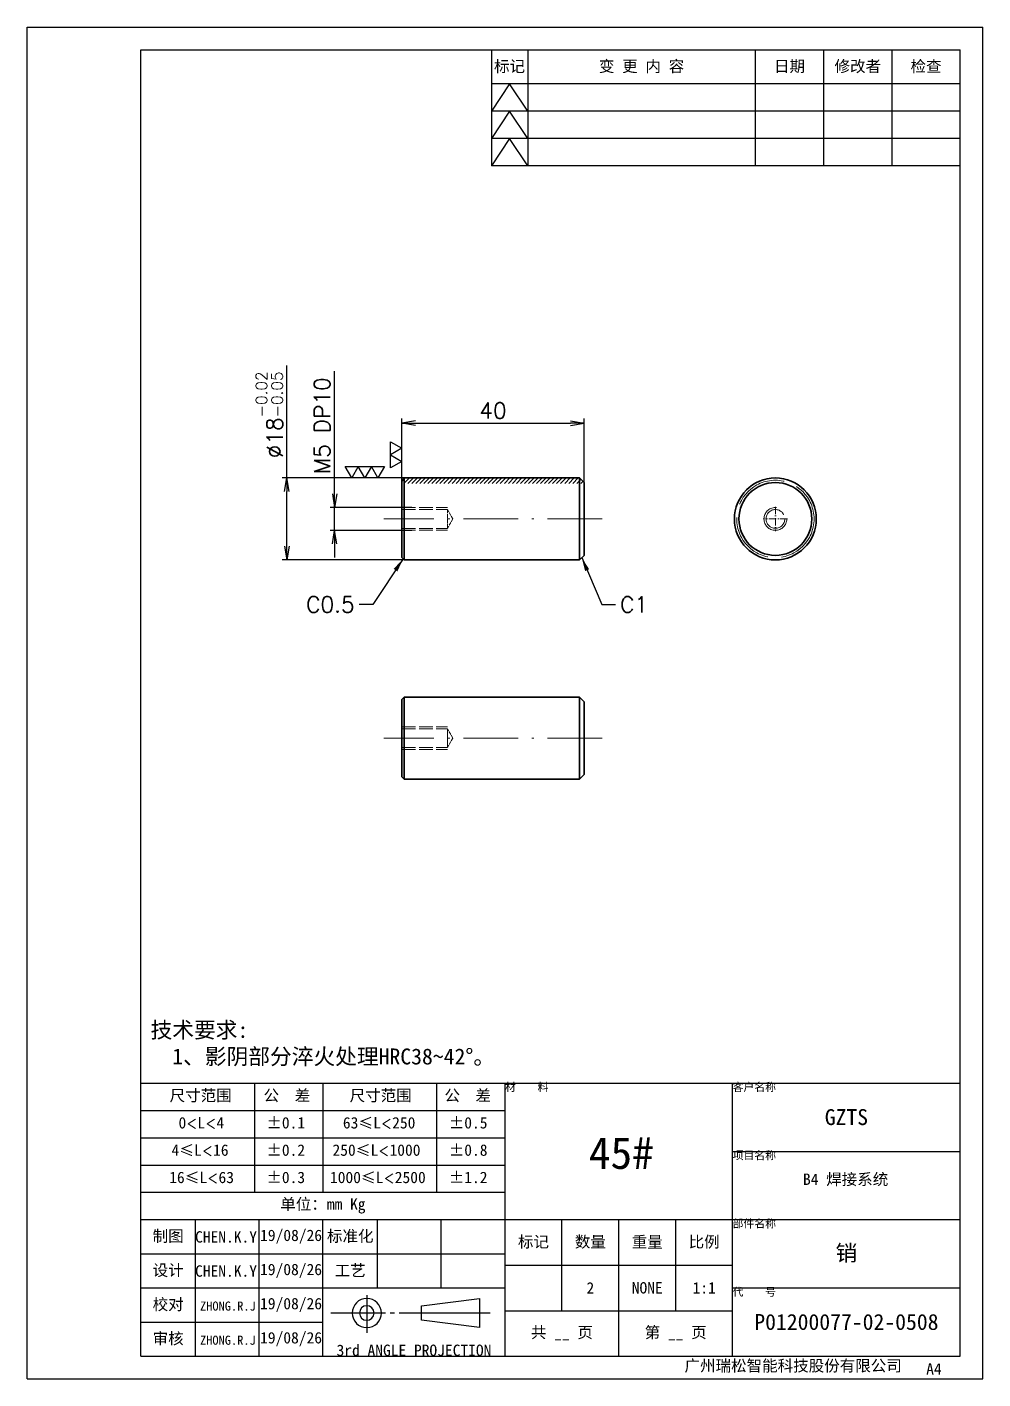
# Model space of a CAD drawing. Extents: x 0 to 18500, y -51 to 3802.
# Drawn here: x 13170.4 to 13380.4, y -5.1 to 291.9 of the extents above; entities that cross this region are included whole.
import ezdxf

# ---------------------------------------------------------------- set-up
doc = ezdxf.new("R2010")
doc.units = 0
doc.header["$MEASUREMENT"] = 0
for name, pattern in [('CENTER-HOKUTO', [23, 20, -1, 1, -1]), ('DASHDOT', [18.5, 12, -3, 0.5, -3]), ('DASHED', [15, 12, -3]), ('DASHSPACE', [30, 12, -18]), ('HIDDEN-HOKUTO', [3.8, 2.5, -1.3])]:
    doc.linetypes.add(name, pattern=pattern)
doc.layers.get('0').update_dxf_attribs({"linetype": 'CONTINUOUS'})
doc.layers.get('DEFPOINTS').update_dxf_attribs({"linetype": 'CONTINUOUS'})
for name, color, linetype in [('AM_7', 2, 'CENTER-HOKUTO'), ('AM_HID', 1, 'HIDDEN-HOKUTO'), ('TITLE_FRAME', 7, 'CONTINUOUS'), ('WORD_DIM', 253, 'CONTINUOUS')]:
    doc.layers.add(name, color=color, linetype=linetype)
doc.layers.add('SOLID LINE', color=7, linetype='CONTINUOUS', lineweight=30)
doc.styles.get("Standard").update_dxf_attribs({"font": 'romans.shx', "bigfont": 'bigfont.shx'})
doc.dimstyles.new('RS-1-1', dxfattribs={"dimtxt": 3.5, "dimasz": 3, "dimexe": 1, "dimexo": 0, "dimgap": 1, "dimtad": 3, "dimdec": 4, "dimdsep": 46, "dimtxsty": 'Standard', "dimblk1": 'OPEN', "dimblk2": 'OPEN', "dimsah": 1, "dimcen": 0, "dimclrd": 256, "dimclre": 256, "dimclrt": 3, "dimadec": 0, "dimazin": 0, "dimtfac": 1, "dimtdec": 4, "dimtmove": 0, "dimatfit": 3, "dimfxl": 0, "dimtolj": 1, "dimtzin": 0, "dimarcsym": 0})

# ---------------------------------------------------------------- blocks, each defined once
blk = doc.blocks.new('_OPEN')
at = {"color": 0}
for p, q in [((-1, 0.167), (0, 0)), ((-1, -0.167), (0, 0)), ((0, 0), (-1, 0))]:
    blk.add_line(p, q, dxfattribs=at)
blk = doc.blocks.new('*D1583')
at = {"layer": 'DEFPOINTS', "color": 0, "linetype": 'Continuous'}
for p in [(13292.8, 204.86), (13252.8, 191.58), (13292.8, 191.06)]:
    blk.add_point(p, dxfattribs=at)
at = {"layer": 'WORD_DIM', "linetype": 'Continuous', "lineweight": -2}
for p, q in [((13252.8, 191.58), (13252.8, 205.86)), ((13292.8, 191.06), (13292.8, 205.86)), ((13255.8, 204.86), (13289.8, 204.86))]:
    blk.add_line(p, q, dxfattribs=at)
at = {"layer": 'WORD_DIM', "linetype": 'Continuous', "lineweight": -2, "xscale": 3, "yscale": 3, "zscale": 3, "rotation": 180}
blk.add_blockref('_OPEN', (13252.8, 204.86), dxfattribs=at)
at = {"layer": 'WORD_DIM', "linetype": 'Continuous', "lineweight": -2, "xscale": 3, "yscale": 3, "zscale": 3}
blk.add_blockref('_OPEN', (13292.8, 204.86), dxfattribs=at)
at = {"layer": 'WORD_DIM', "color": 3, "linetype": 'Continuous', "insert": (13272.8, 207.61), "char_height": 3.5, "attachment_point": 5}
blk.add_mtext('\\A1;40', dxfattribs=at)
blk = doc.blocks.new('shiage2')
at = {"layer": 'WORD_DIM', "color": 3, "linetype": 'Continuous'}
for p, q in [((-1.44, 2.5), (4.33, 2.5)), ((0, 0), (-1.44, 2.5)), ((1.44, 2.5), (0, 0)), ((2.89, 0), (1.44, 2.5)), ((4.33, 2.5), (2.89, 0))]:
    blk.add_line(p, q, dxfattribs=at)
blk = doc.blocks.new('*D1584')
at = {"layer": 'DEFPOINTS', "color": 0, "linetype": 'Continuous'}
for p in [(13238.01, 186.3), (13254.95, 186.3), (13254.95, 181.3)]:
    blk.add_point(p, dxfattribs=at)
at = {"layer": 'WORD_DIM', "linetype": 'Continuous', "lineweight": -2}
for p, q in [((13238.01, 189.3), (13238.01, 216.24)), ((13254.95, 186.3), (13237.01, 186.3)), ((13238.01, 181.3), (13238.01, 186.3)), ((13254.95, 181.3), (13237.01, 181.3)), ((13238.01, 178.3), (13238.01, 175.3))]:
    blk.add_line(p, q, dxfattribs=at)
at = {"layer": 'WORD_DIM', "linetype": 'Continuous', "lineweight": -2, "xscale": 3, "yscale": 3, "zscale": 3}
for p, rotation in [((13238.01, 186.3), 270), ((13238.01, 181.3), 90)]:
    blk.add_blockref('_OPEN', p, dxfattribs=dict(at, rotation=rotation))
at = {"layer": 'WORD_DIM', "color": 3, "linetype": 'Continuous', "insert": (13235.26, 204.27), "char_height": 3.5, "attachment_point": 5, "rotation": 90}
blk.add_mtext('\\A1;M5 DP10', dxfattribs=at)
blk = doc.blocks.new('shiage3')
at = {"layer": 'WORD_DIM', "color": 3, "linetype": 'Continuous'}
for p, q in [((-1.44, 2.5), (7.22, 2.5)), ((0, 0), (-1.44, 2.5)), ((1.44, 2.5), (0, 0)), ((2.89, 0), (1.44, 2.5)), ((4.33, 2.5), (2.89, 0)), ((5.77, 0), (4.33, 2.5)), ((7.22, 2.5), (5.77, 0))]:
    blk.add_line(p, q, dxfattribs=at)
blk = doc.blocks.new('*D1585')
at = {"layer": 'DEFPOINTS', "color": 0, "linetype": 'Continuous'}
for p in [(13227.52, 192.8), (13253.3, 192.8), (13254.61, 174.8)]:
    blk.add_point(p, dxfattribs=at)
at = {"layer": 'WORD_DIM', "linetype": 'Continuous', "lineweight": -2}
for p, q in [((13227.52, 192.8), (13227.52, 217.52)), ((13253.3, 192.8), (13226.52, 192.8)), ((13227.52, 177.8), (13227.52, 189.8)), ((13254.61, 174.8), (13226.52, 174.8))]:
    blk.add_line(p, q, dxfattribs=at)
at = {"layer": 'WORD_DIM', "linetype": 'Continuous', "lineweight": -2, "xscale": 3, "yscale": 3, "zscale": 3}
for p, rotation in [((13227.52, 192.8), 90), ((13227.52, 174.8), 270)]:
    blk.add_blockref('_OPEN', p, dxfattribs=dict(at, rotation=rotation))
at = {"layer": 'WORD_DIM', "color": 3, "linetype": 'Continuous', "insert": (13223.66, 206.66), "char_height": 3.5, "attachment_point": 5, "rotation": 90}
blk.add_mtext('%%C18{\\H2.450000;\\S-0.02^ -0.05;}', dxfattribs=at)

msp = doc.modelspace()

# ---------------------------------------------------------------- hatches: boundary and pattern name
at = {"layer": 'WORD_DIM', "linetype": 'Continuous'}
h = msp.add_hatch(dxfattribs=at)
h.set_pattern_fill('ANSI31', color=3, scale=5, style=0)
h.set_pattern_definition([(45, (-17668.37933, 7991.16584), (-0.441941738, 0.441941738), [])])
h.paths.add_polyline_path([(13291.80327, 192.80224), (13253.30327, 192.80224), (13253.30327, 191.57584), (13291.80327, 191.57584)])
h.paths.add_polyline_path([(13253.30327, 192.80224), (13252.80327, 192.30224), (13252.80327, 191.57584), (13253.30327, 191.57584)])
h.paths.add_polyline_path([(13291.80327, 192.80224), (13291.80327, 191.57584), (13292.80327, 191.57584), (13292.80327, 191.80224)])

# ---------------------------------------------------------------- linework, layer by layer
at = {"color": 7, "lineweight": 35, "ltscale": 0.017678}
for p, q in [((13252.80327, 192.30224), (13253.30327, 192.80224)), ((13252.80327, 175.30224), (13253.30327, 174.80224)), ((13252.80327, 144.1578), (13253.30327, 144.6578)), ((13252.80327, 127.1578), (13253.30327, 126.6578))]:
    msp.add_line(p, q, dxfattribs=at)
at = {"color": 7, "lineweight": 35, "ltscale": 0.2125}
for p, q in [((13252.80327, 183.80224), (13252.80327, 192.30224)), ((13252.80327, 175.30224), (13252.80327, 183.80224))]:
    msp.add_line(p, q, dxfattribs=at)
at = {"color": 7, "lineweight": 35, "ltscale": 0.225}
for p, q in [((13253.30327, 183.80224), (13253.30327, 192.80224)), ((13291.80327, 183.80224), (13291.80327, 192.80224)), ((13253.30327, 174.80224), (13253.30327, 183.80224)), ((13291.80327, 174.80224), (13291.80327, 183.80224))]:
    msp.add_line(p, q, dxfattribs=at)
at = {"color": 7, "lineweight": 35}
for p, q in [((13253.30327, 192.80224), (13291.80327, 192.80224)), ((13253.30327, 174.80224), (13291.80327, 174.80224)), ((13253.30327, 144.6578), (13291.80327, 144.6578)), ((13253.30327, 126.6578), (13291.80327, 126.6578))]:
    msp.add_line(p, q, dxfattribs=at)
at = {"color": 7, "lineweight": 35, "ltscale": 0.035355}
for p, q in [((13292.80327, 191.80224), (13291.80327, 192.80224)), ((13292.80327, 175.80224), (13291.80327, 174.80224)), ((13291.80327, 144.6578), (13292.80327, 143.6578)), ((13291.80327, 126.6578), (13292.80327, 127.6578))]:
    msp.add_line(p, q, dxfattribs=at)
at = {"color": 7, "lineweight": 35, "ltscale": 0.2}
for p, q in [((13292.80327, 183.80224), (13292.80327, 191.80224)), ((13292.80327, 175.80224), (13292.80327, 183.80224))]:
    msp.add_line(p, q, dxfattribs=at)
at = {"color": 7, "lineweight": 35, "ltscale": 0.425}
msp.add_line((13252.80327, 127.1578), (13252.80327, 144.1578), dxfattribs=at)
at = {"color": 7, "lineweight": 35, "ltscale": 0.45}
for p, q in [((13253.30327, 126.6578), (13253.30327, 144.6578)), ((13291.80327, 126.6578), (13291.80327, 144.6578))]:
    msp.add_line(p, q, dxfattribs=at)
at = {"color": 7, "lineweight": 35, "ltscale": 0.4}
msp.add_line((13292.80327, 127.6578), (13292.80327, 143.6578), dxfattribs=at)
at = {"color": 7, "lineweight": 35}
for radius in [9, 8]:
    msp.add_circle((13334.83469, 183.80224), radius, dxfattribs=at)
at = {"color": 7, "linetype": 'DASHSPACE', "lineweight": 13}
msp.add_circle((13334.83469, 183.80224), 2.5, dxfattribs=at)
at = {"layer": 'AM_7', "linetype": 'DASHDOT', "lineweight": 13, "ltscale": 0.134355}
msp.add_line((13334.83469, 186.48935), (13334.83469, 181.11514), dxfattribs=at)
at = {"layer": 'AM_7', "linetype": 'DASHDOT', "lineweight": 13}
for p, q in [((13296.80327, 183.80224), (13248.80327, 183.80224)), ((13296.80327, 135.6578), (13248.80327, 135.6578))]:
    msp.add_line(p, q, dxfattribs=at)
at = {"layer": 'AM_7', "linetype": 'DASHDOT', "lineweight": 13, "ltscale": 0.134354}
msp.add_line((13337.52176, 183.80224), (13332.14762, 183.80224), dxfattribs=at)
at = {"layer": 'AM_HID', "linetype": 'DASHED', "lineweight": 13, "ltscale": 0.225}
for p, q in [((13253.30327, 183.80224), (13253.30327, 192.80224)), ((13291.80327, 183.80224), (13291.80327, 192.80224)), ((13253.30327, 174.80224), (13253.30327, 183.80224)), ((13291.80327, 174.80224), (13291.80327, 183.80224))]:
    msp.add_line(p, q, dxfattribs=at)
at = {"layer": 'AM_HID', "linetype": 'DASHED', "lineweight": 13, "ltscale": 0.25}
for p, q in [((13252.80327, 186.30224), (13262.80327, 186.30224)), ((13252.80327, 185.86923), (13262.80327, 185.86923)), ((13252.80327, 181.73526), (13262.80327, 181.73526)), ((13252.80327, 181.30224), (13262.80327, 181.30224)), ((13252.80327, 138.1578), (13262.80327, 138.1578)), ((13252.80327, 137.72479), (13262.80327, 137.72479)), ((13252.80327, 133.59082), (13262.80327, 133.59082)), ((13252.80327, 133.1578), (13262.80327, 133.1578))]:
    msp.add_line(p, q, dxfattribs=at)
at = {"layer": 'AM_HID', "linetype": 'DASHED', "lineweight": 13, "ltscale": 0.076449}
for p, q in [((13262.80327, 182.81128), (13262.80327, 185.86923)), ((13262.80327, 181.73526), (13262.80327, 184.79321))]:
    msp.add_line(p, q, dxfattribs=at)
at = {"layer": 'AM_HID', "linetype": 'DASHED', "lineweight": 13, "ltscale": 0.059669}
for p, q in [((13263.99663, 183.80224), (13262.80327, 185.86923)), ((13263.99663, 183.80224), (13262.80327, 181.73526)), ((13263.99663, 135.6578), (13262.80327, 137.72479)), ((13263.99663, 135.6578), (13262.80327, 133.59082))]:
    msp.add_line(p, q, dxfattribs=at)
at = {"layer": 'AM_HID', "linetype": 'DASHED', "lineweight": 13, "ltscale": 0.45}
for p, q in [((13253.30327, 126.6578), (13253.30327, 144.6578)), ((13291.80327, 126.6578), (13291.80327, 144.6578))]:
    msp.add_line(p, q, dxfattribs=at)
at = {"layer": 'AM_HID', "linetype": 'DASHED', "lineweight": 13, "ltscale": 0.097024}
for p, q in [((13262.80327, 133.84384), (13262.80327, 137.72479)), ((13262.80327, 133.59082), (13262.80327, 137.47177))]:
    msp.add_line(p, q, dxfattribs=at)
at = {"layer": 'AM_HID', "linetype": 'DASHED', "lineweight": 13}
for radius in [8.5, 2.067]:
    msp.add_circle((13334.83469, 183.80224), radius, dxfattribs=at)
at = {"layer": 'TITLE_FRAME', "linetype": 'Continuous'}
for p, q in [((13195.44067, 286.86842), (13375.44067, 286.86842)), ((13195.44067, -0.13158), (13195.44067, 286.86842)), ((13272.44067, 286.86842), (13272.44067, 261.36842)), ((13280.44067, 286.86842), (13280.44067, 261.36842)), ((13330.44067, 261.36842), (13330.44067, 286.86842)), ((13345.44067, 286.86842), (13345.44067, 261.36842)), ((13360.44067, 286.86842), (13360.44067, 261.36842)), ((13375.44067, 59.86842), (13375.44067, 286.86842)), ((13375.44067, 279.36842), (13272.44067, 279.36842)), ((13276.44067, 279.36842), (13272.44067, 273.36842)), ((13280.44067, 273.36842), (13276.44067, 279.36842)), ((13375.44067, 273.36842), (13272.44067, 273.36842)), ((13276.44067, 273.36842), (13272.44067, 267.36842)), ((13280.44067, 267.36842), (13276.44067, 273.36842)), ((13375.44067, 267.36842), (13272.44067, 267.36842)), ((13276.44067, 267.36842), (13272.44067, 261.36842)), ((13280.44067, 261.36842), (13276.44067, 267.36842)), ((13375.44067, 261.36842), (13272.44067, 261.36842)), ((13195.44067, 59.86842), (13375.44067, 59.86842)), ((13220.44067, 59.86842), (13220.44067, 35.86842)), ((13235.44067, 59.86842), (13235.44067, 35.86842)), ((13260.44067, 35.86842), (13260.44067, 59.86842)), ((13275.44067, -0.13158), (13275.44067, 59.86842)), ((13325.44067, -0.13158), (13325.44067, 59.86842)), ((13375.44067, -0.13158), (13375.44067, 59.86842)), ((13195.44067, 53.86842), (13275.44067, 53.86842)), ((13195.44067, 47.86842), (13275.44067, 47.86842)), ((13325.44067, 44.86842), (13375.44067, 44.86842)), ((13195.44067, 41.86842), (13275.44067, 41.86842)), ((13195.44067, 35.86842), (13275.44067, 35.86842)), ((13195.44067, 29.86842), (13375.44067, 29.86842)), ((13207.44067, -0.13158), (13207.44067, 29.86842)), ((13221.44067, -0.13158), (13221.44067, 29.86842)), ((13235.44067, -0.13158), (13235.44067, 29.86842)), ((13247.44067, 14.86842), (13247.44067, 29.86842)), ((13261.44067, 14.86842), (13261.44067, 29.86842)), ((13287.94067, 9.86842), (13287.94067, 29.86842)), ((13300.44067, -0.13158), (13300.44067, 29.86842)), ((13312.94067, 9.86842), (13312.94067, 29.86842)), ((13195.44067, 22.36842), (13275.44067, 22.36842)), ((13275.44067, 19.86842), (13325.44067, 19.86842)), ((13195.44067, 14.86842), (13275.44067, 14.86842)), ((13325.44067, 14.86842), (13375.44067, 14.86842)), ((13275.44067, 9.86842), (13325.44067, 9.86842)), ((13195.44067, 7.36842), (13235.44067, 7.36842)), ((13195.44067, -0.13158), (13375.44067, -0.13158))]:
    msp.add_line(p, q, dxfattribs=at)
at = {"layer": 'TITLE_FRAME', "color": 2, "linetype": 'CENTER-HOKUTO'}
for p, q in [((13245.07515, 13.28684), (13245.07515, 5.01804)), ((13272.18075, 9.35084), (13237.17275, 9.35084))]:
    msp.add_line(p, q, dxfattribs=at)
at = {"layer": 'TITLE_FRAME', "color": 3, "linetype": 'Continuous'}
for p, q in [((13257.07515, 10.95084), (13269.87515, 12.55084)), ((13269.87515, 12.55084), (13269.87515, 6.15084)), ((13257.07515, 7.75084), (13257.07515, 10.95084)), ((13269.87515, 6.15084), (13257.07515, 7.75084))]:
    msp.add_line(p, q, dxfattribs=at)
for radius in [3.2, 1.6]:
    msp.add_arc((13245.07515, 9.35084), radius, 0, 359.9893827, dxfattribs=at)
at = {"layer": 'WORD_DIM', "linetype": 'Continuous'}
for p, q in [((13170.44067, 291.86842), (13380.44067, 291.86842)), ((13170.44067, -5.13158), (13170.44067, 291.86842)), ((13170.44067, 291.86842), (13380.44067, 291.86842)), ((13380.44067, -5.13158), (13380.44067, 291.86842)), ((13170.44067, -5.13158), (13380.44067, -5.13158))]:
    msp.add_line(p, q, dxfattribs=at)

# ---------------------------------------------------------------- block references
at = {"layer": 'WORD_DIM', "color": 3, "linetype": 'Continuous', "rotation": 90}
msp.add_blockref('shiage2', (13252.80327, 196.44584), dxfattribs=at)
at = {"layer": 'WORD_DIM', "color": 3, "linetype": 'Continuous'}
msp.add_blockref('shiage3', (13241.77067, 192.80224), dxfattribs=at)

# ---------------------------------------------------------------- texts
at = {"layer": 'SOLID LINE', "ltscale": 0.5}
for s, insert, char_height, width, attachment_point in [('\\pt15;{\\fSimHei|b0|i0|c134|p2;\\C3;标记}', (13276.44067, 283.11842), 2.5, 8, 5), ('\\pt15;{\\fSimHei|b0|i0|c134|p2;\\C3;变 更 内 容}', (13305.44067, 283.11842), 2.5, 50, 5), ('\\pt15;{\\fSimHei|b0|i0|c134|p2;\\C3;日期}', (13337.94067, 283.11842), 2.5, 15, 5), ('\\pt15;{\\fSimHei|b0|i0|c134|p2;\\C3;修改者}', (13352.94067, 283.11842), 2.5, 15, 5), ('\\pt15;{\\fSimHei|b0|i0|c134|p2;\\C3;检查}', (13367.94067, 283.11842), 2.5, 15, 5), ('\\pt21;{\\fSimHei|b0|i0|c134|p2;\\C3;技术要求:\\P  1、影阴部分淬火处理HRC38~42%%D。}', (13197.57147, 73.30124), 3.5, 99.9415846, 1), ('{\\fSimHei|b0|i0|c134|p2;\\C3;材    料}', (13275.44067, 59.86842), 1.75, 50, 1), ('\\pt10.5;{\\fSimHei|b0|i0|c134|p2;\\C3;客户名称}', (13325.44067, 59.86842), 1.75, 50, 1), ('\\pt15;{\\fSimHei|b0|i0|c134|p2;\\C3;尺寸范围}', (13201.76063, 58.39736), 2.5, 45.3015188, 1), ('\\pt15;{\\fSimHei|b0|i0|c134|p2;\\C3;公  差}', (13222.41437, 58.39736), 2.5, 45.3015188, 1), ('\\pt15;{\\fSimHei|b0|i0|c134|p2;\\C3;尺寸范围}', (13241.30808, 58.39736), 2.5, 45.3015188, 1), ('\\pt15;{\\fSimHei|b0|i0|c134|p2;\\C3;公  差}', (13262.14673, 58.39736), 2.5, 45.3015188, 1), ('{\\fSimHei|b0|i0|c134|p2;\\C3;GZTS}', (13350.44067, 52.36842), 3.5, 50, 5), ('\\pt15;{\\fSimHei|b0|i0|c134|p2;\\C3;0\\Fromans,bigfont|c134;\\H0.9583x;<\\fSimHei|b0|i0|c134|p2;\\H1.044x;L\\Fromans,bigfont|c134;\\H0.9583x;<\\fSimHei|b0|i0|c134|p2;\\H1.044x;4}', (13203.7212, 52.39736), 2.5, 45.3015188, 1), ('\\pt15;{\\fSimHei|b0|i0|c134|p2;\\C3;%%P0.1}', (13223.02301, 52.39736), 2.5, 45.3015188, 1), ('\\pt15;{\\fSimHei|b0|i0|c134|p2;\\C3;63\\H0.9583x;≤\\H1.044x;L\\Fromans,bigfont|c134;\\H0.9579x;<\\fSimHei|b0|i0|c134|p2;\\H1.044x;250}', (13239.82435, 52.39736), 2.5, 45.3015188, 1), ('\\pt15;{\\fSimHei|b0|i0|c134|p2;\\C3;%%P0.5}', (13263.09333, 52.39736), 2.5, 45.3015188, 1), ('\\pt42;{\\fSimHei|b0|i0|c134|p2;\\C3;45#}', (13293.85531, 48.01476), 7, 69.3509064, 1), ('\\pt15;{\\fSimHei|b0|i0|c134|p2;\\C3;4\\H0.9583x;≤\\H1.043x;L\\Fromans,bigfont|c134;\\H0.9588x;<\\fSimHei|b0|i0|c134|p2;\\H1.043x;16}', (13202.18718, 46.39736), 2.5, 45.3015188, 1), ('\\pt15;{\\fSimHei|b0|i0|c134|p2;\\C3;%%P0.2}', (13223.02301, 46.39736), 2.5, 45.3015188, 1), ('\\pt15;{\\fSimHei|b0|i0|c134|p2;\\C3;250\\H0.9583x;≤\\H1.044x;L\\Fromans,bigfont|c134;\\H0.9579x;<\\fSimHei|b0|i0|c134|p2;\\H1.044x;1000}', (13237.54171, 46.39736), 2.5, 45.3015188, 1), ('\\pt15;{\\fSimHei|b0|i0|c134|p2;\\C3;%%P0.8}', (13263.09333, 46.39736), 2.5, 45.3015188, 1), ('\\pt10.5;{\\fSimHei|b0|i0|c134|p2;\\C3;项目名称}', (13325.44067, 44.86842), 1.75, 50, 1), ('\\pt15;{\\fSimHei|b0|i0|c134|p2;\\C3;16\\H0.9583x;≤\\H1.044x;L\\Fromans,bigfont|c134;\\H0.9579x;<\\fSimHei|b0|i0|c134|p2;\\H1.044x;63}', (13201.67213, 40.39736), 2.5, 45.3015188, 1), ('\\pt15;{\\fSimHei|b0|i0|c134|p2;\\C3;%%P0.3}', (13223.02301, 40.39736), 2.5, 45.3015188, 1), ('\\pt15;{\\fSimHei|b0|i0|c134|p2;\\C3;%%P1.2}', (13263.09333, 40.39736), 2.5, 45.3015188, 1), ('{\\fSimHei|b0|i0|c134|p2;\\C3;B4 焊接系统\\P }', (13350.26964, 36.51361), 2.5, 50, 5), ('\\pt15;{\\fSimHei|b0|i0|c134|p2;\\C3;单位：mm Kg}', (13235.44067, 32.86842), 2.5, 80, 5), ('\\pt10.5;{\\fSimHei|b0|i0|c134|p2;\\C3;部件名称}', (13325.44067, 29.86842), 1.75, 50, 1), ('\\pt15;{\\fSimHei|b0|i0|c134|p2;\\C3;制图}', (13201.44067, 26.11842), 2.5, 12, 5), ('{\\fSimHei|b0|i0|c134|p2;\\C3;CHEN.K.Y}', (13214.15756, 26.06293), 2.5, 14, 5), ('\\pt15;{\\fSimHei|b0|i0|c134|p2;\\C3;19/08/26}', (13228.44067, 26.11842), 2.5, 14, 5), ('\\pt15;{\\fSimHei|b0|i0|c134|p2;\\C3;标准化}', (13241.44067, 26.11842), 2.5, 12, 5), ('\\pt15;{\\fSimHei|b0|i0|c134|p2;\\C3;标记}', (13281.69067, 24.86842), 2.5, 12.5, 5), ('\\pt15;{\\fSimHei|b0|i0|c134|p2;\\C3;数量}', (13294.19067, 24.86842), 2.5, 12.5, 5), ('\\pt15;{\\fSimHei|b0|i0|c134|p2;\\C3;重量}', (13306.69067, 24.86842), 2.5, 12.5, 5), ('\\pt15;{\\fSimHei|b0|i0|c134|p2;\\C3;比例}', (13319.19067, 24.86842), 2.5, 12.5, 5), ('{\\fSimHei|b0|i0|c134|p2;\\C3;销}', (13350.44067, 22.36842), 3.5, 50, 5), ('\\pt15;{\\fSimHei|b0|i0|c134|p2;\\C3;设计}', (13201.44067, 18.61842), 2.5, 12, 5), ('{\\fSimHei|b0|i0|c134|p2;\\C3;CHEN.K.Y}', (13214.15756, 18.56293), 2.5, 14, 5), ('\\pt15;{\\fSimHei|b0|i0|c134|p2;\\C3;19/08/26}', (13228.44067, 18.61842), 2.5, 14, 5), ('\\pt15;{\\fSimHei|b0|i0|c134|p2;\\C3;工艺}', (13241.44067, 18.61842), 2.5, 12, 5), ('\\pt15;{\\fSimHei|b0|i0|c134|p2;\\C3;2}', (13294.19067, 14.86842), 2.5, 12.5, 5), ('\\pt15;{\\fSimHei|b0|i0|c134|p2;\\C3;NONE}', (13306.69067, 14.86842), 2.5, 12.5, 5), ('\\pt15;{\\fSimHei|b0|i0|c134|p2;\\C3;1:1}', (13319.19067, 14.86842), 2.5, 12.5, 5), ('\\pt10.5;{\\fSimHei|b0|i0|c134|p2;\\C3;代    号}', (13325.44067, 14.86842), 1.75, 50, 1), ('\\pt15;{\\fSimHei|b0|i0|c134|p2;\\C3;校对}', (13201.44067, 11.11842), 2.5, 12, 5), ('\\pt12;{\\fSimHei|b0|i0|c134|p2;\\C3;ZHONG.R.J}', (13214.56429, 10.86744), 2, 14, 5), ('\\pt15;{\\fSimHei|b0|i0|c134|p2;\\C3;19/08/26}', (13228.44067, 11.11842), 2.5, 14, 5), ('{\\fSimHei|b0|i0|c134|p2;\\C3;P01200077-02-0508}', (13350.44067, 7.36842), 3.5, 50, 5), ('\\pt15;{\\fSimHei|b0|i0|c134|p2;\\C3;共 __ 页}', (13287.94067, 4.86842), 2.5, 25, 5), ('\\pt15;{\\fSimHei|b0|i0|c134|p2;\\C3;第 __ 页}', (13312.94067, 4.86842), 2.5, 25, 5), ('\\pt15;{\\fSimHei|b0|i0|c134|p2;\\C3;审核}', (13201.44067, 3.61842), 2.5, 12, 5), ('\\pt12;{\\fSimHei|b0|i0|c134|p2;\\C3;ZHONG.R.J}', (13214.56429, 3.36744), 2, 14, 5), ('\\pt15;{\\fSimHei|b0|i0|c134|p2;\\C3;19/08/26}', (13228.44067, 3.61842), 2.5, 14, 5), ('{\\fSimHei|b0|i0|c134|p2;\\C3;3rd ANGLE PROJECTION}', (13255.44067, -0.13158), 2.5, 40, 8)]:
    msp.add_mtext(s, dxfattribs=dict(at, insert=insert, char_height=char_height, width=width, attachment_point=attachment_point))
at = {"layer": 'SOLID LINE', "ltscale": 0.5, "insert": (13236.99301, 40.39736), "char_height": 2.5, "width": 45.3015188, "attachment_point": 1, "line_spacing_factor": 0.72}
msp.add_mtext('\\pt15;{\\fSimHei|b0|i0|c134|p2;\\C3;1000\\H0.9583x;≤\\H1.044x;L\\Fromans,bigfont|c134;\\H0.9579x;<\\fSimHei|b0|i0|c134|p2;\\H1.044x;2500}', dxfattribs=at)
at = {"layer": 'WORD_DIM', "color": 3, "linetype": 'Continuous', "char_height": 3.5}
for s, insert, attachment_point in [('\\A1;C0.5', (13242.40067, 163.25584), 9), ('\\A1;C1', (13300.72067, 166.74584), 1)]:
    msp.add_mtext(s, dxfattribs=dict(at, insert=insert, attachment_point=attachment_point))
at = {"layer": 'WORD_DIM', "linetype": 'Continuous', "char_height": 2.5, "width": 66.8459239, "attachment_point": 1}
for s, insert in [('\\pt15;{\\fSimHei|b0|i0|c134|p2;\\C3;广州瑞松智能科技股份有限公司}', (13314.87225, -0.96523)), ('\\pt21;{\\fSimHei|b0|i0|c134|p2;\\C3;A4}', (13367.96773, -1.67452))]:
    msp.add_mtext(s, dxfattribs=dict(at, insert=insert))

# ---------------------------------------------------------------- dimensions: what is measured, and where the dimension line sits
at = {"layer": 'WORD_DIM', "linetype": 'Continuous'}
dim = msp.add_linear_dim(base=(13227.52067, 192.80224), p1=(13254.61067, 174.80224), p2=(13253.30327, 192.80224), angle=90, text='%%C<>', dimstyle='RS-1-1', override={"dimgap": 1, "dimtol": 1, "dimlim": 0, "dimtp": -0.02, "dimtm": 0.05, "dimtfac": 0.7, "dimtolj": 0, "dimtzin": 8}, dxfattribs=at)
dim.commit()
dim.dimension.update_dxf_attribs({"geometry": '*D1585', "text_midpoint": (13223.66233, 206.66058)})
dim = msp.add_linear_dim(base=(13238.01067, 186.30224), p1=(13254.95067, 181.30224), p2=(13254.95067, 186.30224), angle=90, text='M<> DP10', dimstyle='RS-1-1', dxfattribs=at)
dim.commit()
dim.dimension.update_dxf_attribs({"geometry": '*D1584', "text_midpoint": (13235.26067, 204.26891)})
at = {"layer": 'WORD_DIM', "color": 3, "linetype": 'Continuous'}
dim = msp.add_linear_dim(base=(13292.80327, 204.85584), p1=(13252.80327, 191.57584), p2=(13292.80327, 191.05584), dimstyle='RS-1-1', dxfattribs=at)
dim.commit()
dim.dimension.update_dxf_attribs({"geometry": '*D1583', "text_midpoint": (13272.80327, 207.60584)})

# ---------------------------------------------------------------- leaders
at = {"layer": 'WORD_DIM', "linetype": 'Continuous', "annotation_type": 0, "has_hookline": 1}
for points, hookline_direction, text_width in [([(13292.30327, 175.30224), (13296.72067, 164.99584), (13299.72067, 164.99584)], 0, 4.83333), ([(13253.05327, 175.05224), (13246.40067, 165.00584), (13243.40067, 165.00584)], 1, 10.83333)]:
    msp.add_leader(points, dimstyle='RS-1-1', override={"dimgap": 1, "dimtad": 0}, dxfattribs=dict(at, hookline_direction=hookline_direction, text_width=text_width))

doc.saveas('drawing.dxf')
